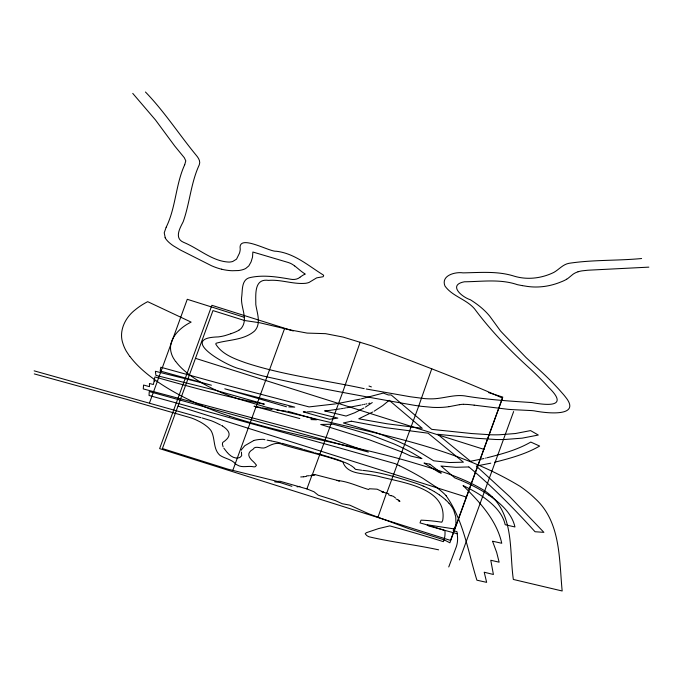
<?xml version="1.0" encoding="UTF-8"?>
<svg xmlns="http://www.w3.org/2000/svg" width="683" height="683" viewBox="0 0 683 683"><rect width="100%" height="100%" fill="white"/><g stroke="black" fill="none" stroke-linecap="round" stroke-linejoin="round"><path stroke-width="1.02" d="M312.088 475.24L312.174 474.796L314.803 474.873L312.046 475.018L306.898 488.917L280.004 481.267L277.298 481.395L227.883 469.153L162.417 448.543L212.976 310.586L244.497 320.498L259.762 322.76L289.507 329.795L307.111 333.091L325.552 333.663L343.114 337.078L372.278 346.025C415.947 362.844 459.958 378.928 502.517 398.095L449.884 542.806L447.587 541.628A28.148 26.091 20 0 0 440.509 538.716L408.997 528.77L368.427 513.667L349.773 505.155L342.243 503.712L335.233 500.554L318.261 495.201L314.001 491.769L306.898 488.917M386.373 493.604L386.458 493.135L377.964 517.262M431.758 368.786L418.534 406.607L386.723 493.135M284.555 328.608L232.852 470.288M149.526 402.816L187.27 299.299L244.318 317.305M360.154 342.2L342.524 392.674L312.353 474.702M459.531 559.932L513.642 411.533M448.748 566.95L455.809 548.107A171.211 64.134 17.1 0 0 457.448 536.053L457.029 531.75L453.213 530.435L455.33 526.183A104.943 39.315 17.1 0 0 455.962 523.451L455.732 516.724L453.743 510.269A71.57 26.808 17.1 0 0 450.285 504.737L449.064 503.311M427.251 525.526L427.515 524.843M184.717 164.697L185.793 160.864L184.325 157.73L174.746 146.051L155.476 119.96L132.758 93.4M184.692 164.774C175.565 184.666 175.915 207.547 166.182 227.208M166.131 227.302L164.236 232.809L165.209 237.701M312.174 474.796L314.846 474.565L339.485 480.934L336.924 480.439C348.151 481.378 358.285 486.552 368.837 489.583M300.204 277.085L302.321 275.599A50.866 19.056 17.1 0 1 305.292 274.096A39.11 14.65 17.1 0 1 301.194 271.236L294.8 265.986M299.974 277.255C297.711 279.347 293.801 279.876 290.608 279.219C277.486 276.982 263.886 274.686 250.687 277.443C241.637 278.877 242.533 289.114 241.808 295.884C239.793 306.658 248.902 318.637 241.338 328.258A54.401 20.379 17.1 0 1 239.639 329.658L238.794 330.222M566.668 279.219L567.394 278.758A89.524 33.535 17.1 0 0 568.632 277.853L572.875 274.361A62.469 23.401 17.1 0 1 574.241 273.473A50.175 18.8 17.1 0 1 578.04 271.783M365.362 407.153L372.278 402.569M374.139 411.192L382.762 405.582L389.19 400.306L422.239 428.309L386.988 423.776L358.746 418.799L372.747 412.003M363.868 408.024L354.776 412.737L346.05 416.049L324.596 410.893L326.243 410.731M231.033 333.688L225.714 335.396A63.067 23.623 17.1 0 1 218.176 336.915C176.334 337.991 228.609 367.172 241.056 369.17A111.15 41.637 17.1 0 0 262.229 375.778C312.174 387.261 362.699 396.251 413.181 405.104A124.562 46.657 17.1 0 0 418.935 405.984A100.222 37.548 17.1 0 0 421.616 406.351L432.433 407.358A68.027 25.484 17.1 0 0 448.97 406.658M253.666 440.595L244.804 445.692L241.483 449.662A28.609 10.715 17.1 0 0 241.364 450.182M497.087 461.64C511.712 457.875 526.491 453.717 539.63 446.059L530.785 442.063C517.313 449.884 502.116 453.964 487.116 457.755M496.575 461.768L496.054 461.896M495.021 462.152L494.509 462.28M485.587 458.131L486.1 458.003M483.982 458.515L470.544 461.273L437.649 434.268L476.734 438.298L495.909 439.493A130.001 48.698 17.1 0 0 504.899 439.485L522.196 438.153L538.315 435.037L530.58 430.597L515.383 433.534L499.256 434.781A119.849 44.899 17.1 0 1 490.966 434.789L471.74 433.551L431.724 429.359L391.128 394.928L388.371 394.97L383.308 393.066L361.401 398.846M490.77 463.185L476.307 466.054L509.817 496.772L543.899 532.356L535.045 531.733C514.333 508.878 492.494 486.723 468.897 466.933M369.759 403.149L368.675 403.397M360.393 399.068L339.152 403.269M366.856 403.798L365.823 404.029M364.782 404.251L363.74 404.473M362.169 404.797L362.69 404.686M361.119 405.019L346.853 407.742M345.487 407.982L345.948 407.905M337.812 403.499L338.264 403.422M297.105 486.859L299.914 486.373M344.574 408.135L343.66 408.297M336.463 403.738L336.915 403.662M342.746 408.451L341.355 408.682M335.558 403.884L309.049 406.906L216.494 382.625L160.795 367.232L160.172 371.023L211.406 385.221L155.391 371.287L155.903 375.377L215.034 390.138L264.364 404.174C227.43 397.164 191.112 387.133 154.939 376.948L154.068 380.662L154.836 381.268L154.162 381.071L153.359 384.512L149.44 383.496L149.517 386.655L143.558 385.033L143.276 388.917L332.177 439.101L368.333 452.095L149.253 391.564L149.039 395.466L335.029 446.682L395.226 463.672L399.623 465.78M459.352 404.695L449.021 406.684M340.424 408.827L334.909 409.663M334.235 409.757L333.219 409.894M332.544 409.979L331.187 410.159M330.504 410.244L329.172 410.406M303.474 476.785L306.24 476.452M328.523 410.474L326.892 410.654M468.726 466.95L455.843 467.3L441.816 466.105M369.196 488.746L377.093 489.182L384.059 492.477L381.618 491.606L388.883 493.903M300.708 476.965L303.423 476.794M306.522 475.872L309.271 475.735M310.193 475.692L312.029 475.599M641.602 258.524C617.423 260.855 592.861 259.625 568.871 263.331C562.801 264.466 558.959 269.546 553.836 272.415C541.739 278.297 527.771 280.081 514.717 276.325C497.873 270.827 480.337 272.602 462.997 272.867C455.271 271.663 440.655 275.445 444.966 286.032C452.283 296.337 466.207 299.163 474.472 308.725C490.821 330.785 510.099 350.618 530.469 369.085A403.747 151.242 17.1 0 1 548.654 387.406C568.188 406.257 550.447 406.001 531.963 402.569C510.269 401.152 488.567 399.743 467.061 396.294C454.895 393.673 443.224 398.94 431.144 398.863A50.431 18.893 17.1 0 1 424.45 398.59L410.415 396.772L366.242 389.011M648.85 267.138L589.489 270.135A104.268 39.059 17.1 0 0 587.414 270.272L581.95 270.869A40.707 15.248 17.1 0 0 578.049 271.791M310.193 411.798L312.353 411.721L337.837 418.107L329.479 419.294L303.278 411.875L304.311 411.883M309.57 411.815L307.376 411.858M306.104 411.875L304.823 411.883M279.774 482.505L274.617 481.822M463.467 404.31L467.556 404.456A71.954 26.953 17.1 0 1 474.147 405.164M316.827 419.78L287.842 411.26M315.896 419.763L310.996 419.584M288.807 406.914L294.723 407.128L224.784 388.798L286.45 406.778M286.015 411.115L276.965 410.159M362.707 470.365C381.191 472.252 399.06 477.895 416.698 483.496A49.799 18.654 17.1 0 1 422.521 485.758L422.931 485.929M361.666 470.245L355.493 469.349L354.537 468.316M474.139 405.147L507.93 409.296A112.9 42.295 17.1 0 0 513.181 409.663L531.835 410.594A48.689 18.236 17.1 0 1 534.379 410.867C544.718 412.959 582.539 417.825 565.413 396.908A145.923 54.666 17.1 0 0 563.492 394.535L559.07 389.532A416.801 156.134 17.1 0 0 541.004 371.407L525.987 357.491L502.355 332.928A106.147 39.768 17.1 0 1 500.238 330.606L489.916 316.417A95.27 35.687 17.1 0 0 485.536 311.559L484.307 310.381A75.659 28.345 17.1 0 0 470.297 299.709C462.271 297.284 447.433 285.007 464.372 281.789C482.13 281.635 500.204 278.766 517.466 284.691A73.064 27.371 17.1 0 0 522.461 285.631M440.97 465.985L454.793 477.878L461.614 480.619M272.022 409.476L271.33 409.373M428.54 524.996L454.093 528.907M270.647 409.271L269.614 409.108M268.923 408.997L268.231 408.886M267.54 408.776L264.432 408.238M364.184 388.644C324.724 380.064 284.196 375.462 245.735 362.827C234.798 358.916 222.035 354.477 215.768 344.095L216.076 343.267C228.745 339.605 243.882 340.288 254.605 330.982C261.469 323.674 257.021 313.036 255.801 304.507C255.894 294.919 253.743 278.194 268.564 280.389C281.097 279.313 293.229 284.504 305.702 283.283A28.02 10.501 17.1 0 0 309.066 282.438L316.69 277.853L323.127 276.735L323.674 275.565A5.874 2.203 17.1 0 0 323.17 274.908C308.187 265.644 294.595 253.359 276.154 251.224C269.58 252.044 237.462 232.988 240.245 249.175A135.985 50.943 17.1 0 1 239.494 253.145L236.523 259.156L232.741 261.478A20.396 7.641 17.1 0 1 229.138 262.084C212.319 261.478 198.796 248.492 183.701 242.388C173.806 238.299 180.107 227.849 183.181 221.753C189.814 203.158 190.864 182.933 199.24 164.91C200.845 161.231 198.249 157.619 195.944 154.939C178.869 134.167 164.262 111.414 145.462 92.017M263.74 408.118L262.349 407.862M438.606 549.832C415.546 544.778 391.837 542.165 368.982 536.778A8.187 3.065 17.1 0 1 366.694 535.498L365.209 533.756L366.361 532.689L378.519 528.599L389.822 525.884L400.981 529.001A611.874 229.215 17.1 0 1 443.395 541.653A157.44 58.977 17.1 0 0 444.906 530.563A149.423 55.972 17.1 0 0 420.019 522.913L421.027 520.156A90.719 33.979 17.1 0 1 441.79 522.222A93.836 35.149 17.1 0 0 442.772 520.139C447.544 486.885 400.187 482.446 377.776 476.153A43.003 16.11 17.1 0 0 372.679 475.214C362.289 473.225 347.254 474.198 343.011 462.314A4.081 1.528 17.1 0 0 342.32 461.785C323.042 454.938 302.782 450.746 283.146 444.795C276.743 441.397 271.108 444.787 265.67 447.485C261.726 449.585 255.365 444.804 253.086 449.26C246.034 453.068 248.646 457.678 253.615 461.913A39.588 14.83 17.1 0 0 254.768 463.117L256.475 465.225L255.433 466.583A8.742 3.278 17.1 0 1 254.033 466.89C248.253 465.388 242.456 468.256 237.274 465.012A9.502 3.56 17.1 0 1 235.712 464.03C231.58 459.189 224.972 458.694 219.952 455.33C212.754 449.055 215.478 438.034 210.953 430.538A32.775 12.277 17.1 0 0 206.804 426.337L204.55 424.647A30.061 11.261 17.1 0 0 199.82 421.752L195.953 419.84A26.099 9.775 17.1 0 0 191.044 417.868L126.039 399.188L34.278 373.9M429.957 464.201L441.269 473.123L439.067 472.423L424.032 463.04L426.508 463.544M429.863 464.184L427.208 463.68M260.966 407.606L255.749 406.59M267.079 440.134L270.903 440.868M271.313 440.945L277.341 442.217A89.644 33.578 17.1 0 1 277.972 442.362M255.647 406.564L254.016 406.231L299.803 418.559M264.953 439.715L262.989 439.289A41.193 15.427 17.1 0 0 253.598 440.561M420.147 458.233L421.949 458.609L412.72 453.145A108.614 40.69 17.1 0 0 393.562 443.728L370.681 434.875L344.019 427.097L333.005 424.194L320.72 424.467L368.905 439.647L400.981 451.668A107.538 40.288 17.1 0 1 407.273 454.46L410.688 456.065L419.422 458.071M492.503 541.201L501.74 543.258C496.712 519.968 478.937 501.202 463.048 485.587A72.407 27.124 17.1 0 1 481.626 495.909C491.82 502.995 502.381 512.071 505.198 524.723L514.956 526.969C511.798 512.882 499.947 502.85 488.61 494.953M222.393 269.392L221.514 269.187M281.755 443.276L283.001 443.583M202.125 417.962L210.962 420.626A28.549 10.697 17.1 0 1 216.033 422.777L220.507 424.997M283.616 443.745L300.426 448.492M200.922 417.646L200.478 417.535M200.128 417.441L34.15 370.843M428.25 525.808L457.226 533.764M315.281 452.872L316.22 453.145M317.279 453.444L318.918 453.905M319.328 454.024L335.618 459.002A69.743 26.125 17.1 0 1 336.634 459.352M313.984 452.505L312.507 452.086M311.772 451.873L309.826 451.301M309.322 451.156L307.82 450.703M307.068 450.481L305.523 450.02M300.972 448.654L302.586 449.132M303.653 449.457L304.729 449.781M291.897 486.33L279.74 482.446M293.263 330.982L211.892 305.301L159.634 448.62L450.524 540.407L502.782 397.088L488.541 392.597M195.56 358.362L484.025 449.38M178.135 406.137L466.6 497.156M390.983 495.568L393.408 496.336L395.585 498.061M398.334 500.818L399.948 501.331L397.745 499.691M229.864 416.263C289.054 435.583 350.994 444.522 410.722 461.947C436.036 469.673 462.178 476.76 484.828 490.872A53.248 19.952 17.1 0 1 492.204 496.882M396.225 499.085L397.856 499.666M369.008 386.032L371.398 386.911M343.404 461.853L343.891 462.041M388.559 494.808L390.966 495.781M344.599 462.331L347.288 463.518A18.851 7.061 17.1 0 1 349.739 464.781M221.693 392.759L227.302 395.013A97.259 36.43 17.1 0 0 237.778 398.778L266.182 407.128L307.879 417.091C379.953 434.593 455.774 447.374 520.096 486.364A104.508 39.144 17.1 0 1 535.037 498.496C560.974 521.812 559.061 559.309 562.169 590.983L513.343 579.449C509.373 551.83 513.975 518.354 492.247 496.882M423.136 486.014L423.938 486.364M222.282 425.885L221.54 425.526M439.271 494.825L438.87 494.543A50.047 18.748 17.1 0 0 434.798 491.922M439.476 494.97L440.065 495.388A57.381 21.497 17.1 0 1 443.327 497.881L445.581 499.811M436.258 487.167L422.794 478.279A153.462 57.492 17.1 0 0 399.606 465.78M222.436 425.953C231.042 431.665 231.469 436.608 222.829 442.388A26.705 10.006 17.1 0 0 222.479 443.387M227.302 452.564C230.034 455.689 233.97 458.822 238.393 457.875A13.378 5.012 17.1 0 0 239.946 457.414L241.671 455.732L241.441 452.095M446.093 495.738C463.569 520.318 468.068 552.026 476.905 580.191L486.646 582.351L484.213 572.226L493.408 574.48L490.77 560.256L499.128 562.177L496.678 552.419L492.75 541.79M448.996 503.234L448.099 502.27A61.103 22.889 17.1 0 0 445.726 499.947M226.893 452.112L223.879 448.227M175.616 361.546L173.439 358.199A87.142 32.647 17.1 0 1 171.424 353.563C166.942 339.699 179.714 327.575 191.129 322.111L147.682 301.673A261.299 97.882 17.1 0 0 135.413 309.672C125.279 317.373 118.449 330.973 122.957 343.609A137.531 51.524 17.1 0 0 126.278 351.156L129.727 356.424M223.128 446.87L222.419 444.462A26.705 10.006 17.1 0 1 222.419 443.916M436.198 487.167A73.286 27.457 17.1 0 1 446.178 495.738M461.614 480.619A82.139 30.769 17.1 0 1 488.593 494.953M278.596 442.507A89.644 33.578 17.1 0 1 280.491 442.96M337.137 459.531A69.743 26.125 17.1 0 1 338.648 460.069M339.178 460.257A69.743 26.125 17.1 0 1 340.219 460.632M341.252 461.025A69.743 26.125 17.1 0 1 342.285 461.409M350.456 465.208A18.851 7.061 17.1 0 1 354.4 468.179M423.938 486.364A43.797 16.409 17.1 0 1 429.692 489.079M429.957 489.216A43.797 16.409 17.1 0 1 430.717 489.617L431.221 489.89A50.047 18.748 17.1 0 1 434.337 491.649M566.694 279.227A98.711 36.976 17.1 0 1 561.289 281.797C549.9 286.553 537.273 288.277 525.082 286.049A54.623 20.464 17.1 0 1 522.461 285.631M459.377 404.712A29.557 11.073 17.1 0 1 463.424 404.276M238.879 330.265A113.079 42.363 17.1 0 1 230.974 333.654M294.655 265.986A13.319 4.986 17.1 0 0 290.369 263.279L290.104 263.203A11.474 4.294 17.1 0 0 288.03 262.426L252.855 252.018L252.514 257.175L251.071 261.913L248.817 265.909L245.743 268.453A35.439 13.276 17.1 0 1 238.393 270.553L232.263 270.733A25.783 9.656 17.1 0 1 222.402 269.418M221.514 269.204A23.435 8.777 17.1 0 1 211.406 265.687L181.26 250.456A63.417 23.76 17.1 0 1 179.783 249.662L173.508 245.897A33.015 12.362 17.1 0 1 165.107 237.693M221.719 392.742A84.24 31.555 17.1 0 1 175.83 361.572M129.941 356.441A135.08 50.602 17.1 0 0 203.73 406.453L212.84 410.15A148.996 55.81 17.1 0 0 229.864 416.254M351.335 421.206L343.404 422.965L375.898 432.629A120.191 45.027 17.1 0 1 398.77 441.688L407.666 445.828A117.083 43.857 17.1 0 1 418.431 451.42L433.654 460.794L449.482 462.536L463.407 462.186L428.113 433.193L385.613 427.66L351.335 421.206"/></g></svg>
